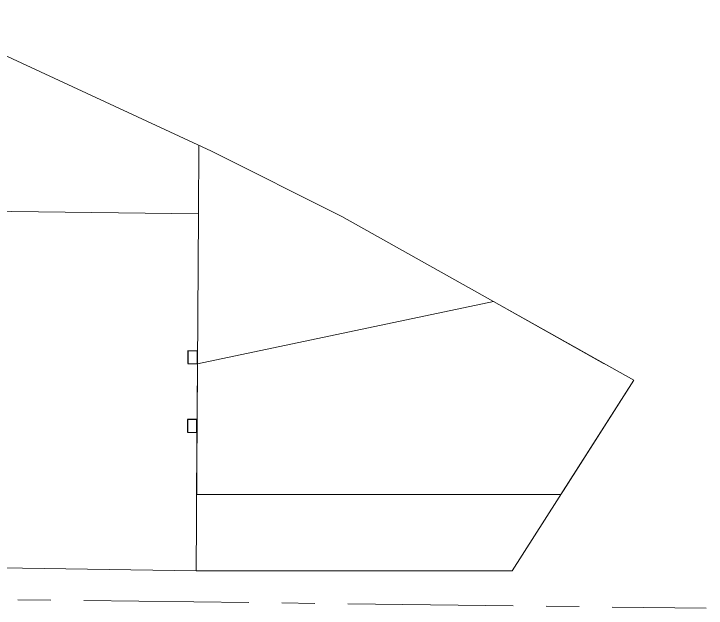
# Model space of a CAD drawing. Header units: inches. Extents: x 72553 to 165130, y 2767 to 9706.
# Drawn here: x 89351 to 90006, y 4735 to 5297 of the extents above; entities that cross this region are included whole.
import ezdxf

# ---------------------------------------------------------------- set-up
doc = ezdxf.new("R2010")
doc.units = ezdxf.units.IN
doc.header["$LTSCALE"] = 5
doc.header["$MEASUREMENT"] = 0
doc.linetypes.add('CENTER', pattern=[2, 1.25, -0.25, 0.25, -0.25])
doc.layers.add('A-WALL', color=7, linetype='Continuous', lineweight=9)
doc.layers.add('DOOR', color=62, linetype='Continuous', lineweight=0)
doc.layers.add('WALL', color=7, linetype='Continuous')

msp = doc.modelspace()

# ---------------------------------------------------------------- linework, layer by layer
at = {"layer": 'A-WALL', "ltscale": 5}
for p, q in [((89525.54, 5108.09, -58.17), (89525.96, 5173, -58.17)), ((89524.61, 4966.09), (89804.93, 5024.86)), ((89804.93, 5024.86), (89909.58, 4966.09)), ((89888.63, 4977.85), (89804.93, 5024.86)), ((89870.95, 4846.09, -58.17), (89937.46, 4950.43, -58.17)), ((89523.33, 4770.09, -58.17), (89822.5, 4770.09, -58.17)), ((89523.33, 4770.09, -58.17), (89672.92, 4770.09, -58.17))]:
    msp.add_line(p, q, dxfattribs=at)
at = {"layer": 'A-WALL', "linetype": 'CENTER', "ltscale": 25}
msp.add_line((88667.16, 4751.14), (90006.03, 4734.64), dxfattribs=at)
at = {"layer": 'A-WALL', "ltscale": 5, "elevation": -58.17}
msp.add_lwpolyline([(89257.52, 5297.27), (88947.4, 4778.74), (89523.33, 4770.09), (89822.5, 4770.09), (89937.46, 4950.43), (89661.37, 5105.49), (89538, 5167.42)], close=True, dxfattribs=at)
at = {"layer": 'A-WALL', "ltscale": 5}
msp.add_lwpolyline([(89937.46, 4950.43), (89804.93, 5024.86), (89524.61, 4966.09), (89523.8, 4842.09), (89868.4, 4842.09)], close=True, dxfattribs=at)
at = {"layer": 'DOOR', "lineweight": 13, "elevation": -58.17}
msp.add_lwpolyline([(88947.4, 4778.74), (89523.33, 4770.09), (89525.54, 5108.09), (89147.06, 5112.58)], close=True, dxfattribs=at)
at = {"layer": 'WALL', "color": 2, "linetype": 'ByBlock', "ltscale": 5, "elevation": -58.17}
for points in [[(89515.69, 4978.2), (89515.61, 4966.2), (89524.61, 4966.09), (89524.69, 4978.09)], [(89515.27, 4913.2), (89515.19, 4901.2), (89524.19, 4901.09), (89524.26, 4913.09)]]:
    msp.add_lwpolyline(points, close=True, dxfattribs=at)

doc.saveas('drawing.dxf')
